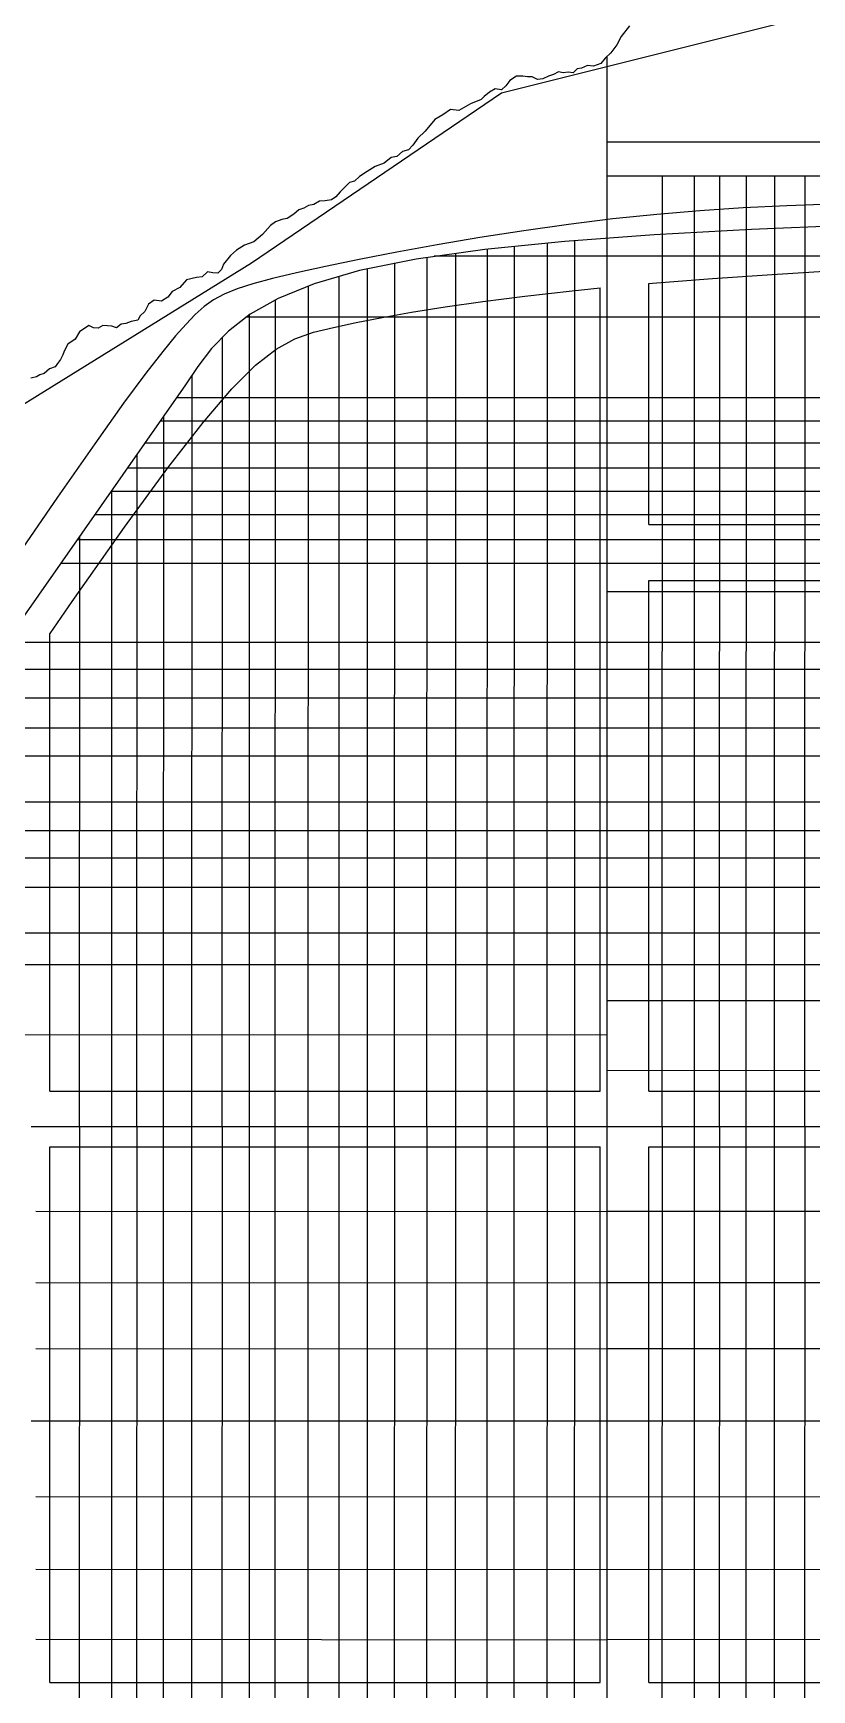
# Model space of a CAD drawing. Extents: x -15732 to 10897, y -24868 to 16165.
# Drawn here: x -2354 to -592, y 2426 to 6174 of the extents above; entities that cross this region are included whole.
import ezdxf

# ---------------------------------------------------------------- set-up
doc = ezdxf.new("R2010")
doc.units = 0
doc.header["$MEASUREMENT"] = 0
for name, color, linetype in [('COASTLINE', 7, 'CONTINUOUS'), ('STREETS-SPRAWL', 7, 'CONTINUOUS'), ('STREETS-SPRAWL-12M', 7, 'CONTINUOUS'), ('STREETS-SPRAWL-20M', 7, 'CONTINUOUS'), ('SUBURBS', 7, 'CONTINUOUS')]:
    doc.layers.add(name, color=color, linetype=linetype)

msp = doc.modelspace()

# ---------------------------------------------------------------- linework, layer by layer
at = {"layer": 'COASTLINE', "color": 7, "linetype": 'CONTINUOUS'}
msp.add_lwpolyline([(-1004.7, 6190.3), (-1023.6, 6166.2), (-1033.5, 6147.6), (-1046.9, 6129.5), (-1059.3, 6117.3), (-1069.4, 6105.2), (-1085.9, 6098.7), (-1099.8, 6100.2), (-1112.9, 6094.7), (-1122.9, 6092.8), (-1132, 6083.6), (-1143.3, 6085.8), (-1154.7, 6083.7), (-1164.9, 6086.1), (-1176.3, 6080.1), (-1188, 6076.4), (-1200.9, 6070.2), (-1212.3, 6068.7), (-1224.5, 6074.6), (-1235.3, 6075.1), (-1245.7, 6076.4), (-1260.5, 6076.5), (-1275.4, 6066.4), (-1284.2, 6054.6), (-1294.5, 6045.5), (-1308.6, 6048), (-1321.6, 6039.9), (-1333.3, 6030.7), (-1340.1, 6023.9), (-1364.5, 6013.7), (-1390.4, 5999), (-1409.4, 6001.2), (-1426.8, 5989), (-1444.7, 5978), (-1466.8, 5951.7), (-1483.2, 5935.8), (-1494.5, 5920.5), (-1504.6, 5909.6), (-1518, 5906.1), (-1531.2, 5894.7), (-1543.5, 5892.3), (-1559.7, 5879.8), (-1579.9, 5872.2), (-1597.8, 5860.4), (-1615.1, 5849.4), (-1626.6, 5838.7), (-1638, 5836.2), (-1659.4, 5815.1), (-1668.8, 5803.8), (-1679.1, 5796.9), (-1693.2, 5794.3), (-1705.8, 5793.8), (-1718.8, 5785.9), (-1730.7, 5783.9), (-1741.4, 5777.5), (-1753, 5774.3), (-1764, 5763.9), (-1778.8, 5754.2), (-1791.3, 5751.8), (-1805.8, 5747), (-1816.6, 5738.6), (-1834.6, 5718.3), (-1854.6, 5701.7), (-1875.7, 5694.2), (-1893.6, 5682.7), (-1907.7, 5670.8), (-1923.3, 5651.2), (-1928.1, 5639.4), (-1935.9, 5630.7), (-1947.4, 5631.3), (-1959.7, 5633.5), (-1971.5, 5622.7), (-1984.5, 5620.8), (-2007, 5615.7), (-2022.2, 5598.1), (-2039.4, 5589.5), (-2049.5, 5576.5), (-2063.5, 5567.8), (-2080, 5569.8), (-2092.6, 5560.7), (-2100.9, 5543.9), (-2111.7, 5534.5), (-2117.2, 5524.8), (-2131.8, 5521.4), (-2144.1, 5516.6), (-2154.9, 5515.4), (-2165.6, 5507.3), (-2176, 5511.1), (-2185.4, 5512), (-2195.9, 5512.3), (-2206.7, 5506.5), (-2217.2, 5506.8), (-2228, 5512.1), (-2249.1, 5498.4), (-2258.9, 5481.7), (-2275.1, 5470.4), (-2283.6, 5454), (-2286.6, 5446.4), (-2292.4, 5435.5), (-2299.2, 5426.5), (-2304.5, 5418.9), (-2317.1, 5414.7), (-2328.9, 5403.5), (-2339.2, 5400.7), (-2346.6, 5396.1), (-2358.9, 5393.5)], dxfattribs=at)
at = {"layer": 'STREETS-SPRAWL', "color": 7, "linetype": 'CONTINUOUS'}
for p, q in [((-845.3, 5771.9), (-943, 5763.7)), ((-747.6, 5778.3), (-845.3, 5771.9)), ((-648.8, 5783.3), (-747.6, 5778.3)), ((-547.9, 5787), (-648.8, 5783.3)), ((-1142.4, 5741), (-1243.5, 5726.7)), ((-1041.9, 5753.5), (-1142.4, 5741)), ((-943, 5763.7), (-1041.9, 5753.5)), ((-1343.1, 5711.1), (-1439.6, 5694.7)), ((-1243.5, 5726.7), (-1343.1, 5711.1)), ((-1616, 5661.6), (-1692.2, 5646)), ((-1531.2, 5678.1), (-1616, 5661.6)), ((-1439.6, 5694.7), (-1531.2, 5678.1)), ((-1758.2, 5631.6), (-1812.6, 5618.7)), ((-1692.2, 5646), (-1758.2, 5631.6)), ((-816.5, 5618.6), (-670.4, 5628.7)), ((-670.4, 5628.7), (-515.8, 5638.4)), ((-1892.4, 5595.4), (-1921.4, 5583.4)), ((-1856.7, 5606.9), (-1892.4, 5595.4)), ((-1812.6, 5618.7), (-1856.7, 5606.9)), ((-1241, 5579.1), (-1134.4, 5591)), ((-1134.4, 5591), (-1071, 5597.4)), ((-1071, 3780.7), (-1071, 5597.6)), ((-960.9, 5062.1), (-960.9, 5607.6)), ((-960.8, 5607.3), (-952.4, 5608)), ((-952.4, 5608), (-816.5, 5618.6)), ((-1966.9, 5555), (-1987.1, 5537.1)), ((-1945.6, 5570.2), (-1966.9, 5555)), ((-1921.4, 5583.4), (-1945.6, 5570.2)), ((-1497.6, 5542.4), (-1421.8, 5554.6)), ((-1421.8, 5554.6), (-1336.6, 5566.9)), ((-1336.6, 5566.9), (-1241, 5579.1)), ((-2007.9, 5515.6), (-2031.5, 5489.3)), ((-1987.1, 5537.1), (-2007.9, 5515.6)), ((-1674.5, 5508), (-1623.2, 5518.9)), ((-1623.2, 5518.9), (-1564.4, 5530.4)), ((-1564.4, 5530.4), (-1497.6, 5542.4)), ((-2031.5, 5489.3), (-2060.8, 5453.9)), ((-1804.1, 5459.1), (-1761.7, 5482.2)), ((-1761.7, 5482.2), (-1719.7, 5497)), ((-1719.7, 5497), (-1674.5, 5508)), ((-2060.8, 5453.9), (-2099, 5404.6)), ((-1850.5, 5422.9), (-1804.1, 5459.1)), ((-2099, 5404.6), (-2149.2, 5336.4)), ((-1904.5, 5369.1), (-1850.5, 5422.9)), ((-1969.5, 5293.1), (-1904.5, 5369.1)), ((-2149.2, 5336.4), (-2214.7, 5244.6)), ((-2049.2, 5190.3), (-1969.5, 5293.1)), ((-2214.7, 5244.6), (-2298.6, 5124.3)), ((-2147.2, 5056.1), (-2049.2, 5190.3)), ((-2298.6, 5124.3), (-2404.1, 4970.6)), ((-960.9, 5062.1), (229.9, 5062.1)), ((-2265.5, 4887.8), (-2147.2, 5056.1)), ((-960.9, 4935.8), (229.9, 4935.8)), ((-960.9, 3780.7), (-960.9, 4935.8)), ((-2315.7, 4815.4), (-2265.5, 4887.8)), ((-2316.2, 3780.7), (-2316.2, 4815.7)), ((-2316.2, 3780.7), (-1071, 3780.7)), ((-960.9, 3780.7), (229.9, 3780.7)), ((-2316.2, 3654.4), (-1071, 3654.4)), ((-2316.2, 2442.6), (-2316.2, 3654.4)), ((-1071, 2442.6), (-1071, 3654.4)), ((-960.9, 3654.4), (229.9, 3654.4)), ((-960.9, 2442.6), (-960.9, 3654.4)), ((-2316.2, 2442.6), (-1071, 2442.6)), ((-960.9, 2442.6), (229.9, 2442.6))]:
    msp.add_line(p, q, dxfattribs=at)
at = {"layer": 'STREETS-SPRAWL-12M', "color": 253, "linetype": 'CONTINUOUS'}
for p, q in [((374.4, 5927), (-1054.9, 5927)), ((374.4, 5850.5), (-1054.9, 5850.5)), ((-930.5, 5850.5), (-931.2, 3700.6)), ((-857.9, 5850.5), (-858.5, 3700.6)), ((-800.9, 5850.5), (-801.6, 3700.6)), ((-740.7, 5850.5), (-741.3, 3700.6)), ((-676.6, 5850.5), (-677.2, 3700.6)), ((-607.8, 5850.5), (-608.5, 3700.6)), ((-1190.8, 5699.1), (-1191.4, 3700.6)), ((-1128.8, 5704.5), (-1129.3, 3700.6)), ((-1463.2, 5666.6), (-1463.7, 3700.6)), ((374.4, 5669.1), (-1446.7, 5669.1)), ((-1398.1, 5676.1), (-1398.6, 3700.6)), ((-1326.9, 5685.1), (-1327.5, 3700.6)), ((-1265.7, 5691.8), (-1266.2, 3700.6)), ((-1661.9, 5624.3), (-1662.5, 3700.6)), ((-1597.8, 5640.7), (-1598.3, 3700.6)), ((-1536.2, 5653.8), (-1536.8, 3700.6)), ((-1732, 5601.8), (-1732.5, 3700.6)), ((-1806.6, 5570.2), (-1807.1, 3700.6)), ((374.4, 5531.2), (-1872.7, 5531.2)), ((-1864.9, 5536.6), (-1865.4, 3700.6)), ((-1926.4, 5486.3), (-1926.9, 3700.6)), ((-1995.2, 5399.7), (-1995.7, 3700.6)), ((374.4, 5348.4), (-2030.1, 5348.4)), ((374.4, 5296), (-2066.7, 5296)), ((-2059.3, 5306.5), (-2059.8, 3700.6)), ((-2119.6, 5220.4), (-2120, 3700.6)), ((374.4, 5246.5), (-2101.3, 5246.5)), ((374.4, 5189.3), (-2141.3, 5189.3)), ((374.4, 5137), (-2177.9, 5137)), ((-2176.6, 5138.9), (-2177, 3700.6)), ((374.4, 5084.1), (-2214.9, 5084.1)), ((374.4, 5027.7), (-2254.4, 5027.7)), ((-2249.3, 5035), (-2249.6, 3700.6)), ((374.4, 4974.3), (-2291.7, 4974.3)), ((374.4, 4795), (-2417.1, 4795)), ((374.4, 4733.9), (-2459.8, 4733.9)), ((374.4, 4669.2), (-2505.1, 4669.2)), ((374.4, 4601.7), (-2552.3, 4601.7)), ((374.4, 4537.9), (-2596.9, 4537.9)), ((374.4, 4434.3), (-2669.3, 4434.3)), ((374.4, 4369.6), (-2714.6, 4369.6)), ((374.4, 4307.8), (-2757.8, 4307.8)), ((374.4, 4240.8), (-2804.6, 4240.8)), ((374.4, 4137.7), (-2876.8, 4137.7)), ((374.4, 4066.4), (-2926.6, 4066.4)), ((-1054.9, 3985.6), (1818.4, 3984.8)), ((-3036.9, 3908.7), (-1054.9, 3908.1)), ((-1054.9, 3827.7), (1818.4, 3824.7)), ((-2249.3, 3700.6), (-2249.9, 1712.5)), ((-2176.6, 3700.6), (-2177.2, 1712.5)), ((-2119.7, 3700.6), (-2120.3, 1712.5)), ((-2059.5, 3700.6), (-2060, 1712.5)), ((-1995.3, 3700.6), (-1995.9, 1712.5)), ((-1926.6, 3700.6), (-1927.2, 1712.5)), ((-1865.1, 3700.6), (-1865.6, 1712.5)), ((-1806.8, 3700.6), (-1807.4, 1712.5)), ((-1732.2, 3700.6), (-1732.7, 1712.5)), ((-1662.1, 3700.6), (-1662.7, 1712.5)), ((-1598, 3700.6), (-1598.6, 1712.5)), ((-1536.4, 3700.6), (-1537, 1712.5)), ((-1463.4, 3700.6), (-1464, 1712.5)), ((-1398.3, 3700.6), (-1398.9, 1712.5)), ((-1327.1, 3700.6), (-1327.7, 1712.5)), ((-1265.9, 3700.6), (-1266.5, 1712.5)), ((-1191, 3700.6), (-1191.6, 1712.5)), ((-1129, 3700.6), (-1129.6, 1712.5)), ((-930.8, 3700.6), (-931.4, 1712.5)), ((-858.1, 3700.6), (-858.7, 1712.5)), ((-801.2, 3700.6), (-801.8, 1712.5)), ((-741, 3700.6), (-741.5, 1712.5)), ((-676.8, 3700.6), (-677.4, 1712.5)), ((-608.1, 3700.6), (-608.7, 1712.5)), ((-2348, 3508.8), (-1054.9, 3508.4)), ((-1054.9, 3508.8), (1818.4, 3508)), ((-2348, 3347.4), (-1054.9, 3347)), ((-1054.9, 3347.4), (1818.4, 3346.6)), ((-2348, 3198.2), (-1054.9, 3197.8)), ((-1054.9, 3198.2), (1818.4, 3197.4)), ((-2358.4, 3034.4), (2483.8, 3034.4)), ((-2348, 2863.2), (-1054.9, 2862.8)), ((-1054.9, 2863.2), (1818.4, 2862.4)), ((-2348, 2698.8), (-1054.9, 2698.4)), ((-1054.9, 2698.8), (1818.4, 2697.9)), ((-2348, 2540.8), (-1054.9, 2539.5)), ((-1054.9, 2540.8), (1818.4, 2537.9))]:
    msp.add_line(p, q, dxfattribs=at)
at = {"layer": 'STREETS-SPRAWL-20M', "color": 252, "linetype": 'CONTINUOUS'}
for p, q in [((-1054.9, -4062.4), (-1054.9, 6121.6)), ((-493.9, 5739.6), (-728.4, 5729.6)), ((-1150.8, 5702.6), (-1331.5, 5684.5)), ((-948.6, 5717.5), (-1150.8, 5702.6)), ((-728.4, 5729.6), (-948.6, 5717.5)), ((-1487.1, 5662.6), (-1615.2, 5636.5)), ((-1331.5, 5684.5), (-1487.1, 5662.6)), ((-1615.2, 5636.5), (-1718.1, 5606.7)), ((-1718.1, 5606.7), (-1799.5, 5573.6)), ((-1799.5, 5573.6), (-1863, 5537.8)), ((-1863, 5537.8), (-1912.1, 5499.8)), ((-1912.1, 5499.8), (-1950.5, 5460.2)), ((-1950.5, 5460.2), (-1981.6, 5419.5)), ((-1981.6, 5419.5), (-2009.2, 5378.3)), ((-2009.2, 5378.3), (-4362.1, 2013.7)), ((373.7, 4910.3), (-1054.9, 4910.3)), ((-2358.4, 3700.6), (1829.9, 3700.6))]:
    msp.add_line(p, q, dxfattribs=at)
at = {"layer": 'SUBURBS', "color": 254, "linetype": 'CONTINUOUS'}
msp.add_lwpolyline([(3182.2, 3932.2), (2049.3, 3161.5), (1554.8, 3193.1), (1515.7, 3431.6), (1851.7, 3945.4), (1814.8, 5805.1), (795.6, 6066.4), (264.2, 5944.4), (-310.7, 6284.2), (-1293.8, 6038.2), (-1860, 5653.2), (-2479.8, 5269.6)], dxfattribs=at)

doc.saveas('drawing.dxf')
